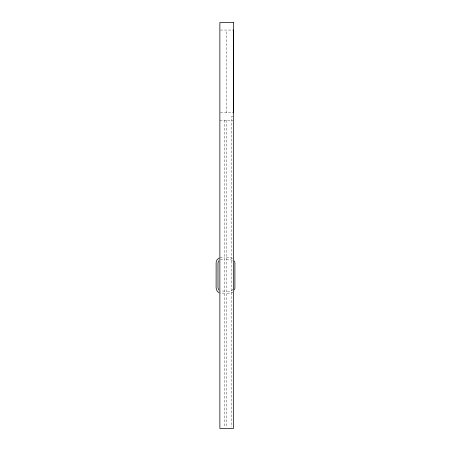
<?xml version="1.0" encoding="UTF-8"?>
<svg xmlns="http://www.w3.org/2000/svg" width="451" height="451" viewBox="0 0 451 451"><rect width="100%" height="100%" fill="white"/><g stroke="black" fill="none" stroke-linecap="round" stroke-linejoin="round"><path stroke-width="0.34" stroke-dasharray="2.25 1.69" d="M226.441 112.75L226.441 30.065M232.801 289.153C231.915 291.786 228.505 291.126 226.441 291.087M233.06 292.09L230.811 293.127L226.441 293.167M220.189 257.741L224.559 257.701M220.432 259.81L224.559 259.782M220.522 30.065L233.488 30.065M220.522 112.75L233.488 112.75M232.863 116.51L231.605 116.51L231.605 427.041M219.862 120.265L232.863 120.265M226.441 257.718L230.811 257.758L233.06 258.795M226.441 259.799C228.505 259.759 231.915 259.099 232.801 261.732M224.559 291.07L220.432 291.042M224.559 293.15L220.189 293.105M226.441 120.265L226.441 427.041M224.559 120.265L224.559 427.041"/><path stroke-width="0.68" d="M233.488 112.75L233.488 30.065M234.537 289.954L234.892 287.992L234.892 262.894L234.537 260.932M218.808 260.701L217.98 262.944L217.98 287.907L218.808 290.151M219.006 258.096L217.078 259.737L216.142 262.234L216.108 287.975L217.078 291.115L219.006 292.755M233.488 22.55L219.862 22.55L219.862 428.45L233.488 428.45L233.488 22.55"/></g></svg>
